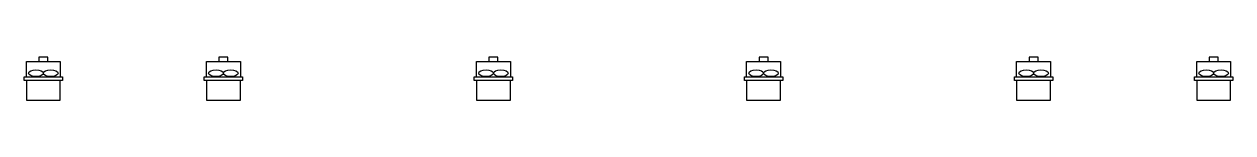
# Model space of a CAD drawing. Header units: inches. Extents: x 11435 to 108565, y -1993 to 68492.
# Drawn here: x 26435 to 93565, y -1993 to 397 of the extents above.
import ezdxf

# ---------------------------------------------------------------- set-up
doc = ezdxf.new("R2010")
doc.units = ezdxf.units.IN
doc.header["$MEASUREMENT"] = 0
doc.layers.add('Ventelation_equipments_1', color=8, linetype='Continuous')

# ---------------------------------------------------------------- blocks, each defined once
blk = doc.blocks.new('AIR INTAKE UNITS')
at = {"layer": 'Ventelation_equipments_1'}
blk.add_line((1884, 0), (0, 0), dxfattribs=at)
for points in [[(0, 205), (0, 1047), (1884, 1047), (1884, 205)], [(0, 0), (0, -1088), (1884, -1088), (1884, 0)]]:
    blk.add_lwpolyline(points, dxfattribs=at)
for points in [[(694, 1047), (1190, 1047), (1190, 1302), (694, 1302)], [(-123, 205), (2007, 205), (2007, 0), (-123, 0)]]:
    blk.add_lwpolyline(points, close=True, dxfattribs=at)
for centre, major_axis in [((532, 397), (-409, 0)), ((1351, 397), (409, 0))]:
    blk.add_ellipse(centre, major_axis=major_axis, ratio=0.45663, dxfattribs=at)
blk = doc.blocks.new('AIR INTAKE UNIT 2')
at = {"layer": 'Ventelation_equipments_1'}
for points in [[(0, 205), (0, 1047), (1884, 1047), (1884, 205)], [(0, 0), (0, -1088), (1884, -1088), (1884, 0)]]:
    blk.add_lwpolyline(points, dxfattribs=at)
for points in [[(694, 1047), (1190, 1047), (1190, 1302), (694, 1302)], [(-123, 205), (2007, 205), (2007, 0), (-123, 0)]]:
    blk.add_lwpolyline(points, close=True, dxfattribs=at)
for centre, major_axis in [((532, 397), (-409, 0)), ((1351, 397), (409, 0))]:
    blk.add_ellipse(centre, major_axis=major_axis, ratio=0.45663, dxfattribs=at)

msp = doc.modelspace()

# ---------------------------------------------------------------- block references
at = {"layer": 'Ventelation_equipments_1'}
for name, p in [('AIR INTAKE UNITS', (26558, -905)), ('AIR INTAKE UNITS', (36558, -905)), ('AIR INTAKE UNITS', (51558, -905)), ('AIR INTAKE UNITS', (66558, -905)), ('AIR INTAKE UNIT 2', (81558, -905)), ('AIR INTAKE UNITS', (91558, -905))]:
    msp.add_blockref(name, p, dxfattribs=at)

doc.saveas('drawing.dxf')
